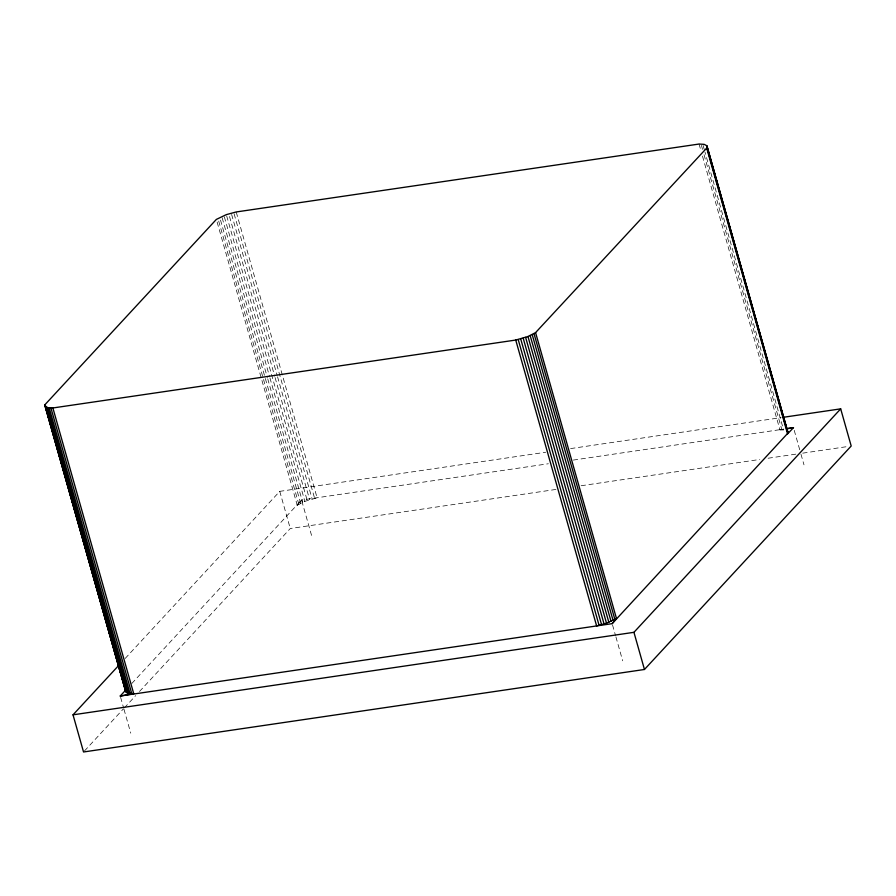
<?xml version="1.0" encoding="UTF-8"?>
<svg xmlns="http://www.w3.org/2000/svg" width="896" height="896" viewBox="0 0 896 896"><rect width="100%" height="100%" fill="white"/><g stroke="black" fill="none" stroke-linecap="round" stroke-linejoin="round"><path stroke-width="0.67" stroke-dasharray="4.48 3.36" d="M217.123 222.085L297.248 505.243L301.538 500.035L548.363 463.758M125.182 658.448L279.754 491.355L545.675 452.245M131.79 683.502L301.538 500.035L312.054 537.186M84.482 750.96L123.368 708.926M124.32 707.907L135.699 695.61M139.485 691.51L290.27 528.517L556.192 489.406M297.248 505.243L304.864 501.346L317.094 497.795L236.208 211.96M702.475 156.117L779.946 429.878L784 429.218M573.283 460.085L783.776 429.106M570.606 448.582L781.133 417.614M581.123 485.744L759.786 459.458M768.096 458.237L795.805 454.16M802.726 453.152L848.434 446.421M779.946 429.878L783.608 429.957L705.006 152.174M794.226 430.326L800.61 452.894M800.979 454.216L803.992 464.834M703.114 145.466L704.626 150.83M701.389 145.354L702.531 149.386M704.043 154.75L781.894 429.845M699.059 144.043L700.963 150.752M612.539 624.982L615.541 635.6M615.922 636.922L622.675 660.811M234.114 213.83L314.619 498.322M231.616 214.458L277.178 375.491M277.558 376.824L312.122 498.949M229.51 216.518L274.691 376.208M275.072 377.552L309.635 499.666M226.699 215.981L307.194 500.472M224.358 216.854L269.55 376.555M269.931 377.888L304.864 501.346M222.163 217.795L267.344 377.485M267.725 378.829L302.658 502.286M220.517 220.102L300.642 503.25M218.702 221.088L298.827 504.246M279.754 491.355L290.27 528.517M120.613 697.334L123.614 707.952M123.984 709.285L130.749 733.163"/><path stroke-width="1.34" d="M44.8 405.563L47.734 407.669L52.875 407.971L133.728 693.694L127.4 693.022L125.653 691.275L44.867 404.79L216.362 219.408L226.318 214.637L236.208 211.96L699.059 144.043L704.2 144.357L706.877 145.768L787.954 433.07L612.17 623.65L120.232 696.013L126.101 689.651M125.653 691.275L44.867 404.79M52.875 407.971L515.738 340.054L527.968 336.504L535.573 332.606L706.686 148.086L707.146 146.462M612.17 623.65L616.459 618.442L535.573 332.606M783.899 417.211L840.683 408.856L851.2 446.018L644.459 669.48L83.541 751.979L73.024 714.829L118.541 665.627M73.024 714.829L633.942 632.318L840.683 408.856M786.554 428.691L793.475 427.672L787.573 433.91L706.686 148.086M515.738 340.054L596.613 625.89L606.514 623.213L616.459 618.442M120.232 696.013L133.728 693.694M786.71 428.781L793.475 427.672M787.181 431.021L788.021 432.286M706.877 145.768L787.763 431.603M707.078 147.235L787.954 433.07M706.675 146.53L718.446 188.126M719.208 190.814L728.314 223.014M729.075 225.702L733.634 241.808M734.395 244.485L743.512 276.696M744.262 279.384L753.379 311.584M754.141 314.272L785.658 425.656M633.942 632.318L644.459 669.48M534.005 333.603L614.88 619.438M532.19 334.6L613.066 620.435M530.163 335.563L611.05 621.398M527.968 336.504L608.843 622.328M525.627 337.378L606.514 623.213M523.197 338.184L604.072 624.019M520.71 338.901L601.586 624.736M518.202 339.539L599.088 625.363M50.938 408.005L131.779 693.717M49.213 407.893L130.066 693.616M47.734 407.669L128.587 693.381M46.547 407.31L127.4 693.022M46.771 409.304L47.914 413.325M51.33 425.398L52.472 429.419M73.718 504.538L74.861 508.57M98.773 593.074L99.915 597.094M108.64 627.95L109.782 631.971M118.518 662.827L119.65 666.848M45.651 406.829L126.493 692.552M45.058 406.246L125.91 691.97"/></g></svg>
